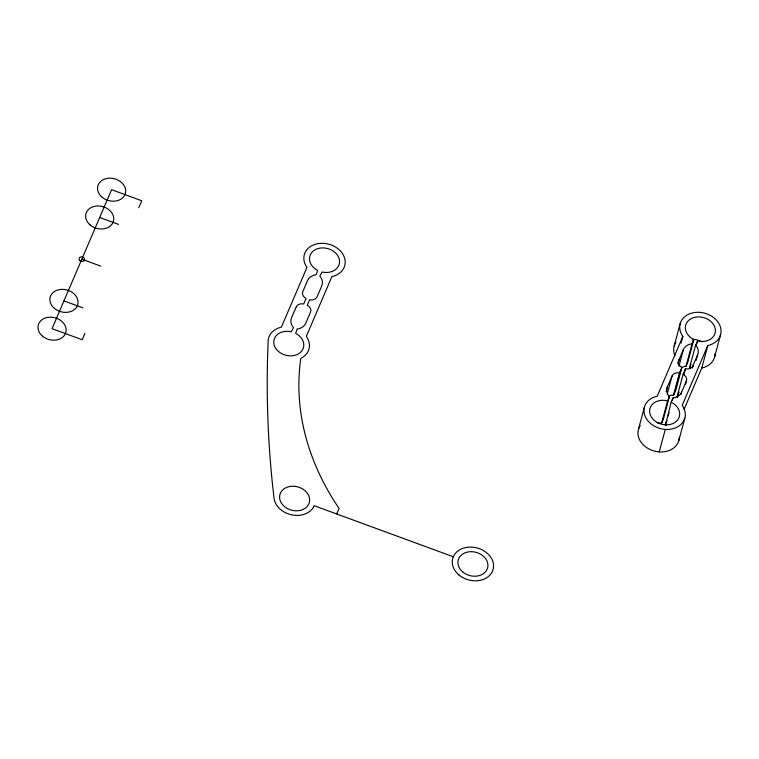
<?xml version="1.0" encoding="UTF-8"?>
<svg xmlns="http://www.w3.org/2000/svg" width="759" height="759" viewBox="0 0 759 759"><rect width="100%" height="100%" fill="white"/><g stroke="black" fill="none" stroke-linecap="round" stroke-linejoin="round"><path stroke-width="1.14" d="M638.414 429.499L644.448 407.004M674.153 346.104L680.178 323.619M666.127 391.511L667.332 387.014L672.094 375.895A6.746 5.332 15 0 1 679.533 373.001L681.914 367.441A6.746 5.332 15 0 1 678.65 360.61L683.413 349.491A12.618 9.99 15 0 1 692.066 343.742L693.432 339.339A15.227 12.049 15 0 1 691.003 318.733A15.227 12.049 15 0 1 714.931 327.508A15.227 12.049 15 0 1 697.9 340.971L695.633 345.051L689.608 367.546A12.618 9.99 15 0 1 690.206 368.276M667.275 393.893L672.094 375.895M681.032 343.134L682.834 336.389L682.379 335.725A20.948 16.575 15 0 1 690.813 313.372A20.948 16.575 15 0 1 719.029 323.732A20.948 16.575 15 0 1 708.631 345.354L707.796 345.544L682.17 405.353L682.635 406.018A20.948 16.575 15 0 1 665.548 429.423L664.467 429.338A20.948 16.575 15 0 1 644.372 413.978A20.948 16.575 15 0 1 656.383 396.388L657.209 396.198L682.834 336.389M657.161 422.772A15.227 12.049 15 0 1 661.089 423.256L661.554 423.38L667.578 400.885L669.381 396.691A12.618 9.99 15 0 1 667.332 387.014M678.043 362.859L678.65 360.61M678.034 363.722L679.239 359.225M661.554 423.38L663.347 419.186L669.381 396.691M678.888 366.36L683.413 349.491M666.241 425.277A15.227 12.049 15 0 0 665.548 424.898L671.146 402.194L672.939 398.001A12.618 9.99 15 0 0 681.601 392.251L686.364 381.132A6.746 5.332 15 0 0 683.1 374.31L685.481 368.751A6.746 5.332 15 0 0 692.91 365.847L697.673 354.728A12.618 9.99 15 0 0 695.633 345.051M668.309 396.046A6.746 5.332 15 0 1 673.499 395.486L679.533 373.001M668.119 415.989L669.03 412.621M672.341 400.249L672.939 398.001M674.096 394.101L680.121 371.606M659.248 451.89L665.273 429.404M681.914 367.441L675.889 389.927L673.499 395.486M677.749 397.185A6.746 5.332 15 0 0 677.066 396.796L683.1 374.31M681.468 367.65A12.618 9.99 15 0 1 686.041 366.236L692.066 343.742M683.973 374.367L685.481 368.751M686.041 366.236L687.834 362.043L693.859 339.548M680.994 394.5L681.601 392.251M685.453 384.509L686.364 381.132M696.221 345.354L697.426 340.857M692.312 368.096L692.91 365.847M692.901 366.701L693.508 364.453M696.164 360.345L697.673 354.728M678.802 440.618L684.827 418.133M684.068 409.367L701.771 368.039L707.796 345.544M714.532 357.223L720.566 334.738M84.923 333.343L82.181 339.728L52.048 328.675L111.601 189.684L141.734 200.746L138.755 207.691M336.692 513.966L339.074 508.407A292.68 231.58 15 0 1 300.801 358.39A20.948 16.575 15 0 0 306.778 337.034L306.313 336.37L331.939 276.561L332.774 276.371A20.948 16.575 15 0 0 343.172 254.739A20.948 16.575 15 0 0 314.957 244.389A20.948 16.575 15 0 0 306.522 266.732L306.978 267.396L281.352 327.214L280.526 327.404A20.948 16.575 15 0 0 268.117 342.337L267.718 352.84A1477.678 1169.173 15 0 0 272.547 484.906L273.952 497.287A20.948 16.575 15 0 0 291.741 514.868A20.948 16.575 15 0 0 314.226 505.722L453.313 556.764M665.121 424.689L666.914 420.495M677.066 396.796L679.058 392.166M689.608 367.546L690.956 364.396M701.771 368.039L702.597 367.849A20.948 16.575 15 0 0 715.025 353.789M667.578 400.885L667.114 400.771A15.227 12.049 15 0 0 649.657 410.078A15.227 12.049 15 0 0 664.514 424.765L665.301 424.822A15.227 12.049 15 0 0 679.324 416.615A15.227 12.049 15 0 0 671.573 402.403L671.146 402.194M99.695 217.482L118.594 224.417M81.83 259.18L100.729 266.115M63.955 300.877L82.864 307.812M692.891 339.377A15.227 12.049 15 0 1 701.971 341.882M674.979 355.696A20.948 16.575 15 0 1 675.102 343.675M675.519 342.907A20.948 16.575 15 0 1 675.994 342.167M679.286 437.184A20.948 16.575 15 0 1 659.524 451.918L658.442 451.823A20.948 16.575 15 0 1 639.363 427.07M639.79 426.302A20.948 16.575 15 0 1 640.264 425.562M663.347 419.186A12.618 9.99 15 0 1 662.749 418.446M296.238 306.911L291.475 318.03A12.618 9.99 15 0 0 293.524 327.708L291.257 331.778A15.227 12.049 15 0 0 273.8 341.085A15.227 12.049 15 0 0 288.657 355.772L289.445 355.838A15.227 12.049 15 0 0 303.467 347.622A15.227 12.049 15 0 0 295.716 333.419L297.092 329.017A12.618 9.99 15 0 0 305.744 323.268L310.507 312.148A6.746 5.332 15 0 0 307.243 305.317L309.625 299.758A6.746 5.332 15 0 0 317.053 296.854L321.816 285.735A12.618 9.99 15 0 0 319.776 276.067L322.044 271.988A15.227 12.049 15 0 0 339.074 258.525A15.227 12.049 15 0 0 315.146 249.739A15.227 12.049 15 0 0 317.575 270.356L316.209 274.758A12.618 9.99 15 0 0 307.556 280.507L302.794 291.627A6.746 5.332 15 0 0 306.057 298.448L303.676 304.008A6.746 5.332 15 0 0 296.238 306.911M294.729 486.329L293.942 486.272A15.227 12.049 15 0 0 281.788 503.682A15.227 12.049 15 0 0 307.699 505.788A15.227 12.049 15 0 0 294.729 486.329M462.772 571.973A15.208 12.04 15 0 0 487.582 567.988A15.208 12.04 15 0 0 468.388 551.897A15.208 12.04 15 0 0 462.772 571.973M458.958 574.98A20.929 16.556 15 0 0 493.084 569.506A20.929 16.556 15 0 0 466.69 547.372A20.929 16.556 15 0 0 458.958 574.98M90.169 225.006A14.279 11.3 15 0 0 113.461 221.277A14.279 11.3 15 0 0 95.444 206.163A14.279 11.3 15 0 0 90.169 225.006M79.923 260.688A2.856 2.258 15 0 0 84.581 259.939A2.856 2.258 15 0 0 80.976 256.912A2.856 2.258 15 0 0 79.923 260.688M42.532 336.199A14.279 11.3 15 0 0 65.815 332.47A14.279 11.3 15 0 0 47.798 317.357A14.279 11.3 15 0 0 42.532 336.199M54.439 308.401A14.279 11.3 15 0 0 77.722 304.672A14.279 11.3 15 0 0 59.714 289.558A14.279 11.3 15 0 0 54.439 308.401M102.085 197.207A14.279 11.3 15 0 0 125.368 193.479A14.279 11.3 15 0 0 107.361 178.365A14.279 11.3 15 0 0 102.085 197.207"/></g></svg>
